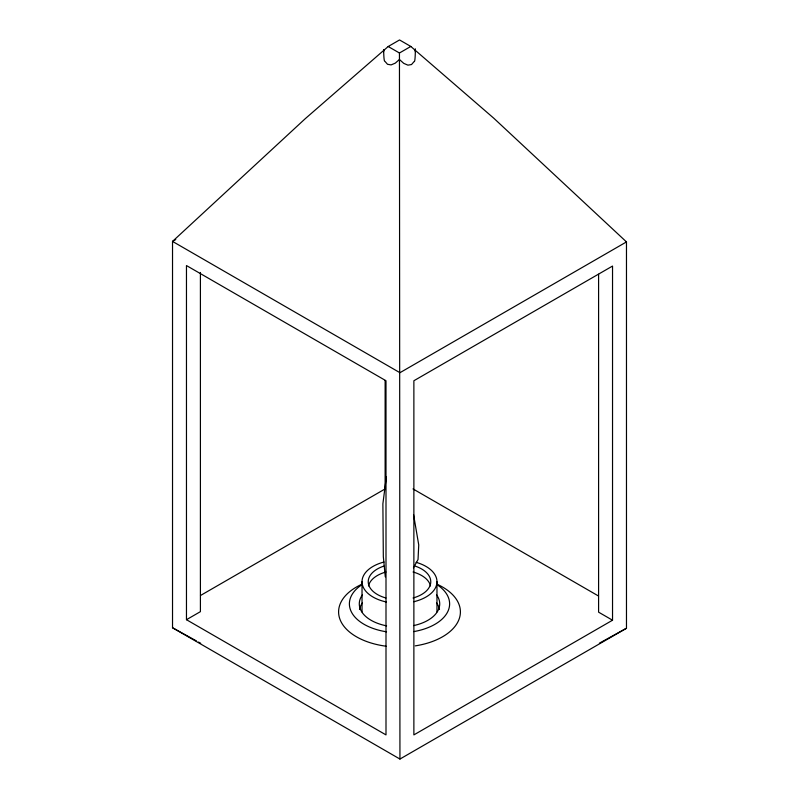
<?xml version="1.0" encoding="UTF-8"?>
<svg xmlns="http://www.w3.org/2000/svg" width="799" height="799" viewBox="0 0 799 799"><rect width="100%" height="100%" fill="white"/><g stroke="black" fill="none" stroke-linecap="round" stroke-linejoin="round"><path stroke-width="1.2" d="M410.806 46.452L399.45 53.004L399.939 759.05L626.476 628.254L626.476 241.917L493.722 118.162L410.806 46.452L399.55 39.95L388.194 46.512L305.278 118.661L172.524 241.408L172.524 627.754L399.939 759.05M383.63 51.755C383.72 43.845 383.44 62.442 384.948 61.343L387.515 64.29L391.101 64.899L395.255 63.161L399.43 59.486L403.755 63.371L407.919 65.148L411.515 64.549L414.092 61.583C415.68 62.981 415.27 41.598 415.34 51.565M386.396 476.753L382.881 503.799L383.33 556.663L385.298 576.878M413.463 567.779L418.037 559.53L418.736 544.938L413.552 514.546M175.76 239.54L172.524 241.408L399.939 372.704L626.476 241.917M200.499 595.505L385.128 488.918L385.128 380.424M186.467 619.704L385.997 734.9L385.997 380.753L186.467 265.558L186.467 619.704L200.409 611.654L200.409 272.469M612.533 620.214L413.872 734.9L413.872 380.753L612.533 266.057L612.533 620.214L598.591 612.164L598.591 274.227M599.4 643.175L626.476 628.254M172.524 627.754L196.354 640.878M198.522 642.076L200.689 643.265M388.194 46.512L399.45 53.004M413.003 488.918L598.511 596.014M436.973 581.722L436.973 611.904M362.027 581.722L362.027 611.904M416.089 562.326A37.473 21.633 0 0 1 436.953 582.441A37.473 21.633 0 0 1 413.842 601.717M386.307 601.977A37.473 21.633 0 0 1 362.047 582.441A37.473 21.633 0 0 1 384.029 562.017M415.13 566.091A31.271 18.057 0 0 1 430.751 582.401A31.271 18.057 0 0 1 413.073 597.992M385.927 597.992A31.271 18.057 0 0 1 368.249 582.401A31.271 18.057 0 0 1 383.87 566.091M368.499 585.907A31.271 18.057 0 0 1 385.927 572.004M413.073 572.004A31.271 18.057 0 0 1 430.501 585.907M436.574 584.009A60.904 35.166 0 0 1 459.235 618.766A60.904 35.166 0 0 1 415.26 645.872M386.107 646.211A60.904 35.166 0 0 1 340.014 619.455A60.904 35.166 0 0 1 362.426 584.009M437.163 584.778A50.097 28.924 0 0 1 413.722 631.6M386.536 631.799A50.097 28.924 0 0 1 361.837 584.778M436.654 594.975A40.22 23.221 0 0 1 413.662 625.597M386.586 625.847A40.22 23.221 0 0 1 362.347 594.975M359.5 609.487A40.22 23.221 0 0 1 362.347 603.025M436.654 603.025A40.22 23.221 0 0 1 439.5 609.487"/></g></svg>
